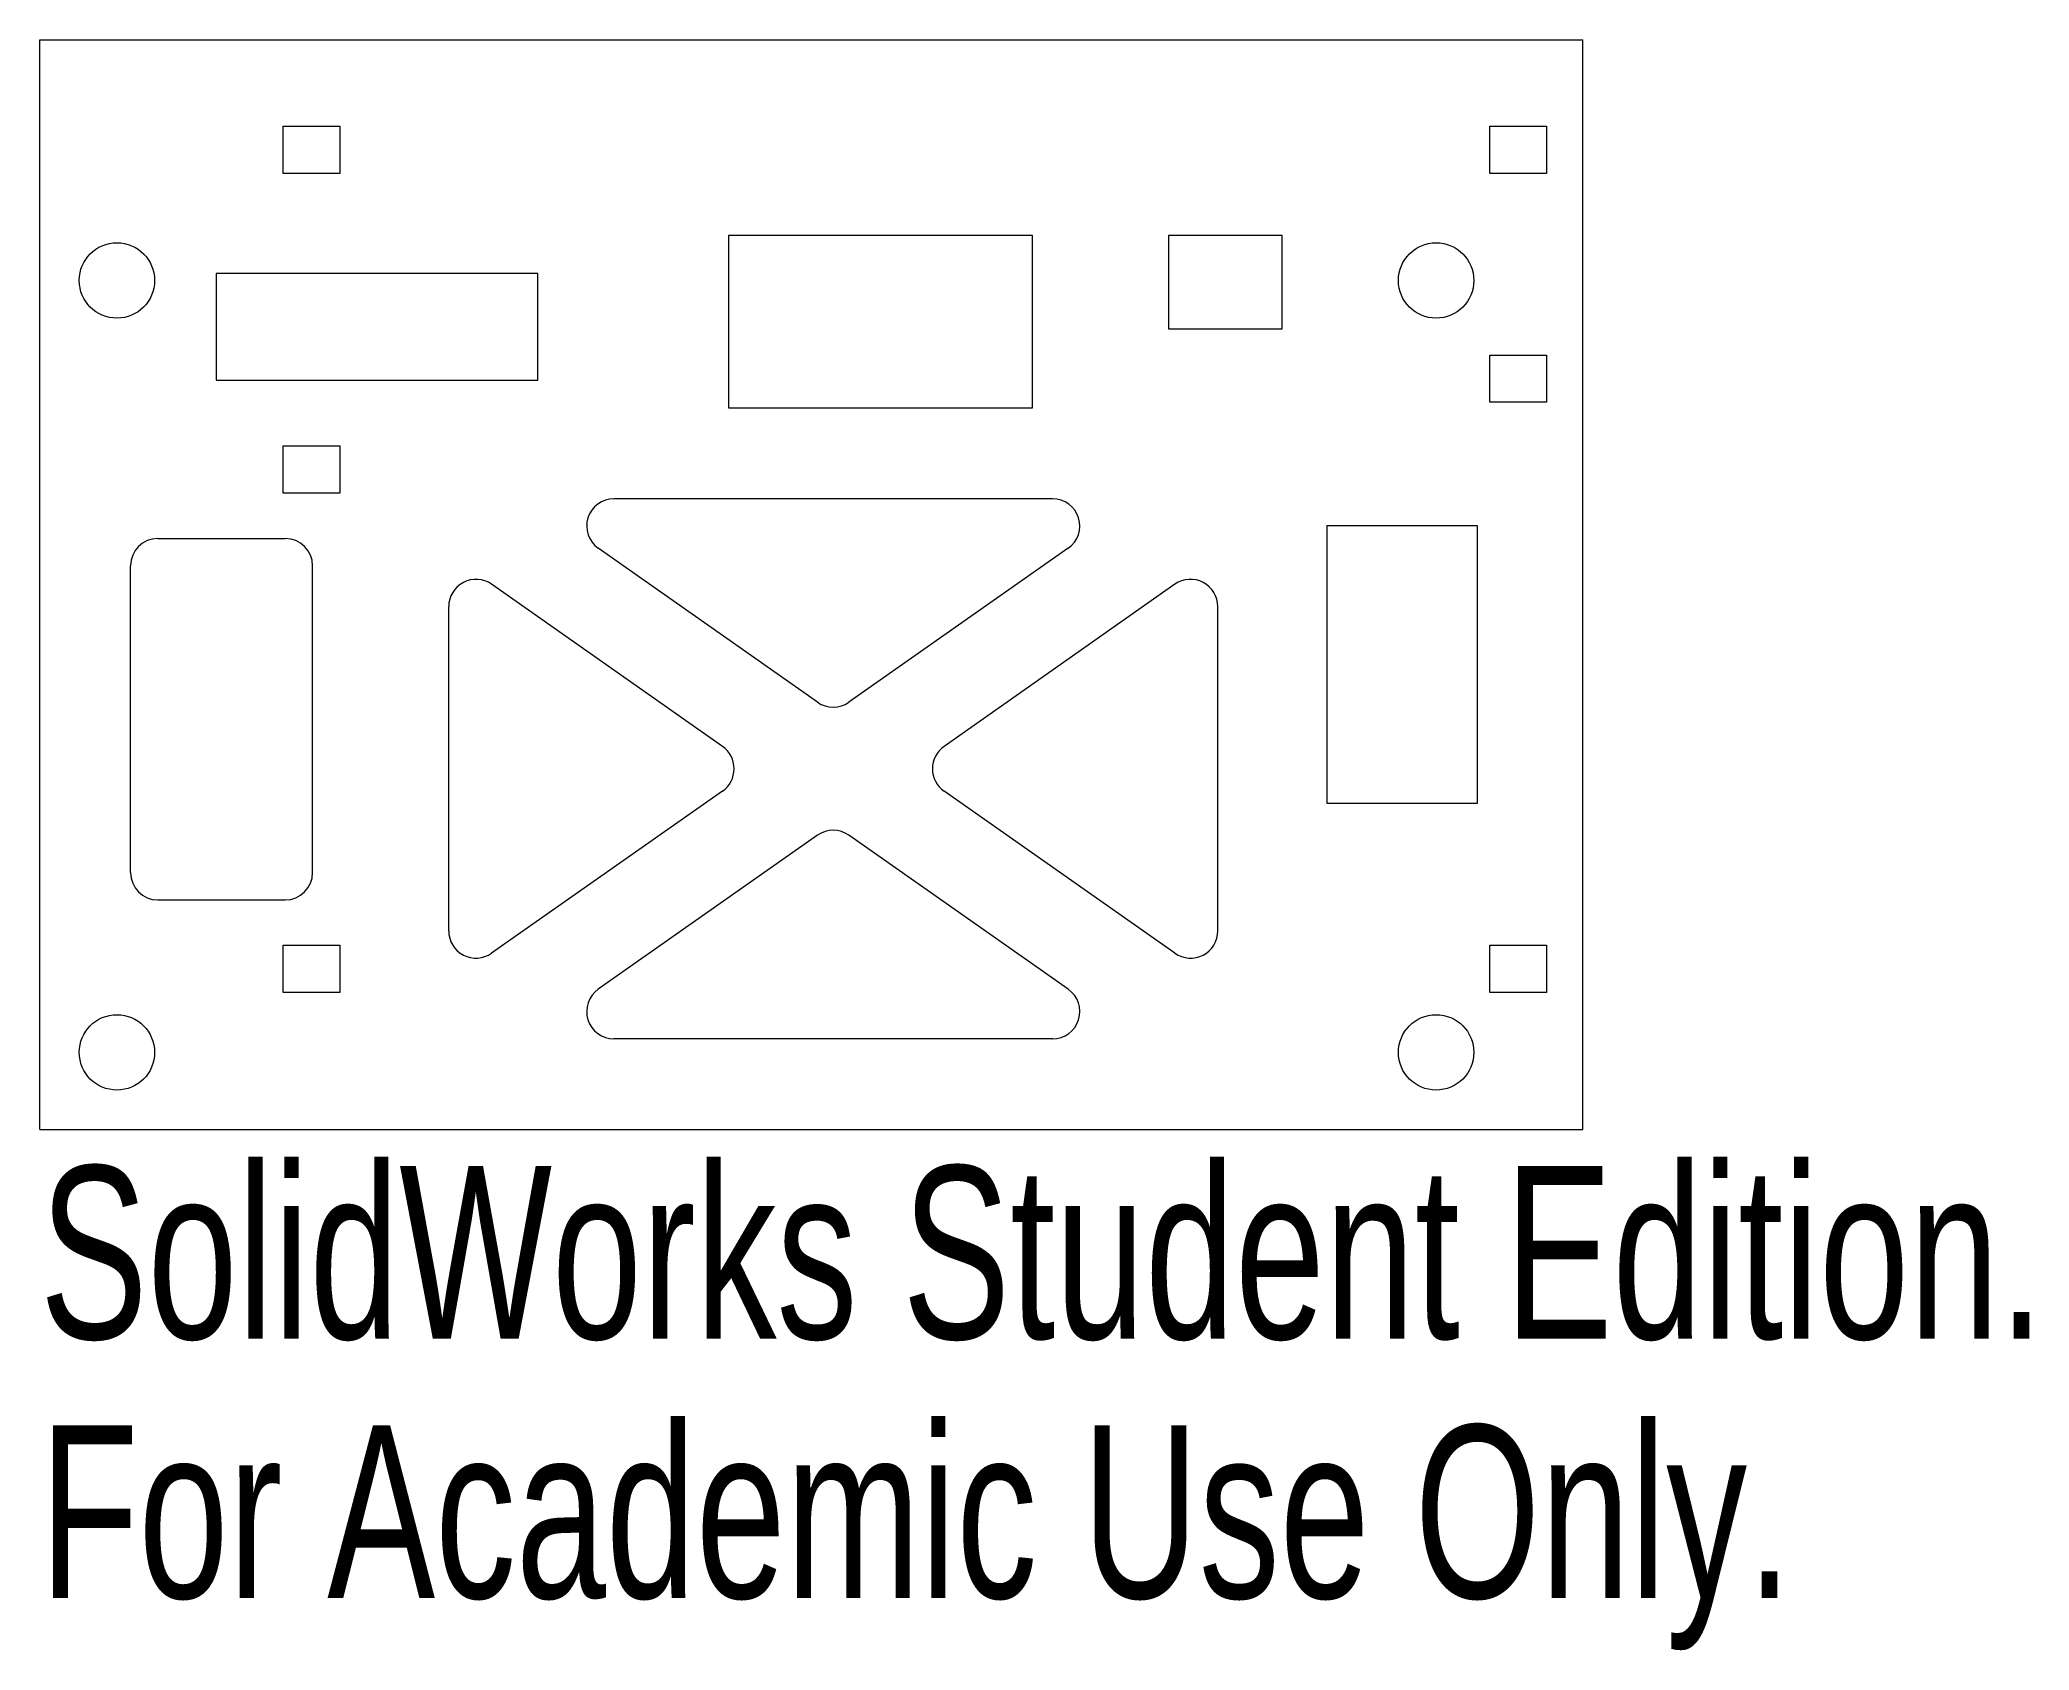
# Model space of a CAD drawing. Header units: inches. Extents: x -0.85 to 1.34, y -0.57 to 1.2.
import ezdxf

# ---------------------------------------------------------------- set-up
doc = ezdxf.new("R2010")
doc.units = ezdxf.units.IN
doc.header["$MEASUREMENT"] = 0
doc.styles.add('SLDTEXTSTYLE0', font='TXT', dxfattribs={"width": 0.7})

msp = doc.modelspace()

# ---------------------------------------------------------------- linework, layer by layer
at = {"color": 7, "linetype": 'Continuous', "lineweight": 15}
for p, q in [((-0.85, 0), (-0.85, 1.2)), ((-0.85, 1.2), (0.85, 1.2)), ((0.85, 0), (0.85, 1.2)), ((-0.582, 1.0529), (-0.582, 1.1049)), ((-0.582, 1.1049), (-0.5195, 1.1049)), ((-0.5195, 1.1049), (-0.5195, 1.0529)), ((0.7475, 1.0529), (0.7475, 1.1049)), ((0.7475, 1.1049), (0.81, 1.1049)), ((0.81, 1.1049), (0.81, 1.0529)), ((-0.5195, 1.0529), (-0.582, 1.0529)), ((0.81, 1.0529), (0.7475, 1.0529)), ((0.2436, 0.9846), (-0.0914, 0.9846)), ((-0.0914, 0.9846), (-0.0914, 0.7946)), ((0.2436, 0.7946), (0.2436, 0.9846)), ((0.5186, 0.9846), (0.3936, 0.9846)), ((0.3936, 0.9846), (0.3936, 0.8816)), ((0.5186, 0.8816), (0.5186, 0.9846)), ((-0.6556, 0.9426), (-0.6556, 0.8251)), ((-0.3012, 0.9426), (-0.6556, 0.9426)), ((-0.3012, 0.8251), (-0.3012, 0.9426)), ((0.3936, 0.8816), (0.5186, 0.8816)), ((0.7475, 0.8009), (0.7475, 0.8529)), ((0.7475, 0.8529), (0.81, 0.8529)), ((0.81, 0.8529), (0.81, 0.8009)), ((-0.6556, 0.8251), (-0.3012, 0.8251)), ((-0.0914, 0.7946), (0.2436, 0.7946)), ((0.81, 0.8009), (0.7475, 0.8009)), ((-0.582, 0.7009), (-0.582, 0.7529)), ((-0.582, 0.7529), (-0.5195, 0.7529)), ((-0.5195, 0.7529), (-0.5195, 0.7009)), ((-0.5195, 0.7009), (-0.582, 0.7009)), ((0.2658, 0.6946), (-0.2175, 0.6946)), ((0.5678, 0.6647), (0.5678, 0.3596)), ((0.734, 0.6647), (0.5678, 0.6647)), ((0.734, 0.3596), (0.734, 0.6647)), ((-0.72, 0.6509), (-0.5795, 0.6509)), ((0.0069, 0.4705), (-0.2347, 0.6401)), ((0.283, 0.6401), (0.0414, 0.4705)), ((-0.75, 0.2829), (-0.75, 0.6209)), ((-0.5495, 0.2829), (-0.5495, 0.6209)), ((-0.0979, 0.4219), (-0.3523, 0.6004)), ((0.4006, 0.6004), (0.1462, 0.4219)), ((-0.3995, 0.2188), (-0.3995, 0.5759)), ((0.4478, 0.2188), (0.4478, 0.5759)), ((-0.0979, 0.3728), (-0.3523, 0.1942)), ((0.4006, 0.1942), (0.1462, 0.3728)), ((0.5678, 0.3596), (0.734, 0.3596)), ((0.0069, 0.3241), (-0.2347, 0.1546)), ((0.283, 0.1546), (0.0414, 0.3241)), ((-0.72, 0.2529), (-0.5795, 0.2529)), ((-0.582, 0.1509), (-0.582, 0.2029)), ((-0.582, 0.2029), (-0.5195, 0.2029)), ((-0.5195, 0.2029), (-0.5195, 0.1509)), ((0.7475, 0.1509), (0.7475, 0.2029)), ((0.7475, 0.2029), (0.81, 0.2029)), ((0.81, 0.2029), (0.81, 0.1509)), ((-0.5195, 0.1509), (-0.582, 0.1509)), ((0.81, 0.1509), (0.7475, 0.1509)), ((0.2658, 0.1), (-0.2175, 0.1)), ((-0.85, 0), (0.85, 0))]:
    msp.add_line(p, q, dxfattribs=at)
for centre in [(-0.765, 0.935), (0.6883, 0.935), (-0.765, 0.085), (0.6883, 0.085)]:
    msp.add_circle(centre, 0.0415, dxfattribs=at)
for centre, start, end in [((-0.2175, 0.6646), 90, 234.9389), ((0.2658, 0.6646), 305.0611, 90), ((-0.72, 0.6209), 90, 180), ((-0.5795, 0.6209), 0, 90), ((-0.3695, 0.5759), 54.9389, 180), ((0.4178, 0.5759), 0, 125.0611), ((0.0242, 0.4951), 234.9389, 305.0611), ((-0.1151, 0.3973), 305.0611, 54.9389), ((0.1634, 0.3973), 125.0611, 234.9389), ((0.0242, 0.2996), 54.9389, 125.0611), ((-0.72, 0.2829), 180, 270), ((-0.5795, 0.2829), 270, 0), ((-0.3695, 0.2188), 180, 305.0611), ((0.4178, 0.2188), 234.9389, 0), ((-0.2175, 0.13), 125.0611, 270), ((0.2658, 0.13), 270, 54.9389)]:
    msp.add_arc(centre, 0.03, start, end, dxfattribs=at)

# ---------------------------------------------------------------- texts
at = {"color": 7, "linetype": 'Continuous', "char_height": 0.1903, "attachment_point": 1, "style": 'SLDTEXTSTYLE0'}
for s, insert in [('SolidWorks Student Edition.', (-0.85, -0.0401)), ('For Academic Use Only.', (-0.85, -0.3256))]:
    msp.add_mtext(s, dxfattribs=dict(at, insert=insert))

doc.saveas('drawing.dxf')
